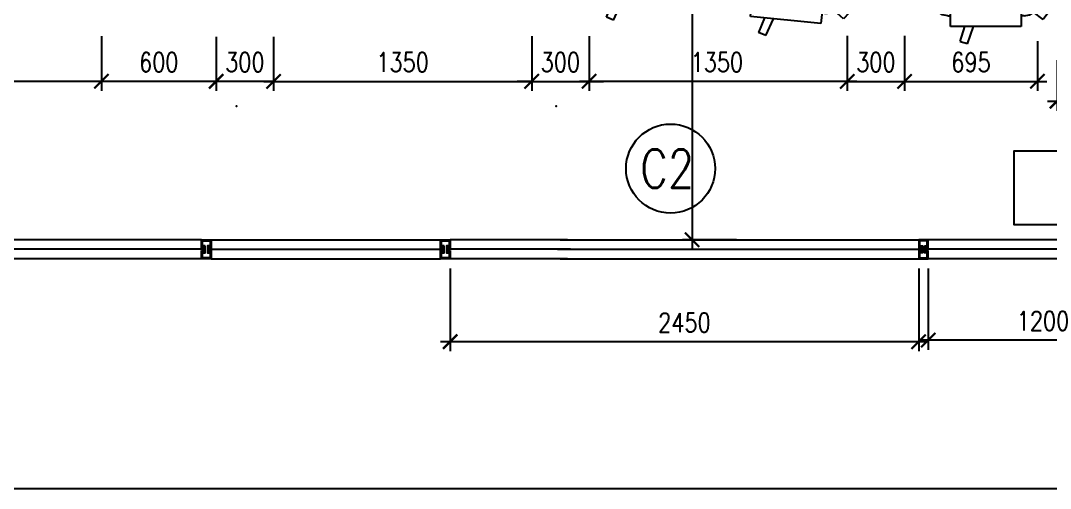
# Model space of a CAD drawing. Header units: millimetres. Extents: x 489570 to 664474, y -400689 to -233120.
# Drawn here: x 635380 to 640765, y -385471 to -383025 of the extents above; entities that cross this region are included whole.
import ezdxf

# ---------------------------------------------------------------- set-up
doc = ezdxf.new("R2010")
doc.units = ezdxf.units.MM
doc.header["$LTSCALE"] = 10
doc.header["$MEASUREMENT"] = 0
for name, color, linetype in [('02acp', 2, 'Continuous'), ('02AWF', 2, 'Continuous'), ('03AFP', 2, 'Continuous'), ('XREF BB LVL 3$0$X-WTC3-Level 3 segmented$0$DOOR', 2, 'Continuous'), ('XREF BB LVL 3$0$X-WTC3-Level 3 segmented$0$WIN', 2, 'Continuous')]:
    doc.layers.add(name, color=color, linetype=linetype)
doc.styles.add('DIM', font='ROMANS.shx', dxfattribs={"width": 0.8})
doc.dimstyles.new('DIM 50', dxfattribs={"dimscale": 50, "dimtxt": 2, "dimasz": 1.5, "dimexe": 1, "dimexo": 1, "dimgap": 1, "dimtad": 1, "dimdec": 0, "dimzin": 0, "dimdsep": 46, "dimtxsty": 'DIM', "dimblk": 'ARCHTICK', "dimcen": 0.09, "dimdle": 1, "dimclrd": 9, "dimclre": 9, "dimclrt": 3, "dimadec": 0, "dimazin": 0, "dimtfac": 1, "dimtdec": 0, "dimtix": 1, "dimtmove": 2, "dimatfit": 3, "dimldrblk": 'DOT', "dimfxl": 2, "dimtolj": 1, "dimtzin": 0, "dimarcsym": 0})

# ---------------------------------------------------------------- blocks, each defined once
blk = doc.blocks.new('XREF BB LVL 3$0$X-WTC3-Level 3 segmented$0$fra2')
for points in [[(0.434, 0), (0, 0), (0, 0.5), (0.434, 0.5)], [(0.434, 0.501), (0.434, 0.46), (0.364, 0.41), (0.364, 0.355), (0.636, 0.355), (0.636, 0.41), (0.566, 0.46), (0.566, 0.5), (1, 0.5), (1, 0), (0.566, 0), (0.566, 0.04), (0.636, 0.09), (0.636, 0.145), (0.364, 0.145), (0.364, 0.09), (0.434, 0.04), (0.434, -0.001)]]:
    blk.add_lwpolyline(points)
blk.add_lwpolyline([(0.686, 0.305), (0.686, 0.45), (0.95, 0.45), (0.95, 0.05), (0.686, 0.05), (0.686, 0.195), (0.314, 0.195), (0.314, 0.05), (0.05, 0.05), (0.05, 0.45), (0.314, 0.45), (0.314, 0.305)], close=True)
blk = doc.blocks.new('K11')
for p, q in [((-96.8, 617.6), (-135.1, 606.1)), ((-134.8, 605.2), (-111.2, 526.1)), ((-96.8, 617.6), (-65.5, 526)), ((-186.2, 526.1), (-186.3, 382.5)), ((184.4, 525.9), (-186.2, 526.1)), ((184.3, 384.4), (184.4, 525.9)), ((299.5, 489.6), (248.3, 452)), ((323, 457.2), (299.5, 489.6)), ((-252, 449.5), (-268.2, 424.8)), ((-227.7, 465.6), (-252, 449.5)), ((-216.5, 437.9), (-231.2, 428.2)), ((-199.1, 471.2), (-227.7, 465.6)), ((-199.2, 441.3), (-216.5, 437.9)), ((-199.2, 441.3), (-186.3, 441.3)), ((-199.1, 471.2), (-186.2, 471.2)), ((199.7, 441.1), (184.3, 441.1)), ((199.7, 471), (184.4, 471)), ((223.2, 433.6), (184.8, 405.4)), ((199.7, 471), (228.3, 465.3)), ((199.7, 441.1), (217, 437.7)), ((217, 437.7), (231.7, 427.9)), ((228.3, 465.3), (252.5, 449.2)), ((252.5, 449.2), (268.7, 424.5)), ((323, 457.2), (269.5, 420.3)), ((-273.9, 396.3), (-279.3, 291.5)), ((-268.2, 424.8), (-273.9, 396.3)), ((-241, 413.5), (-244.3, 395.3)), ((-240.6, 299.3), (-244.3, 395.3)), ((-231.2, 428.2), (-241, 413.5)), ((-176.9, 390.8), (-206.2, 364.7)), ((-138.7, 399.8), (-176.9, 390.8)), ((139.1, 399.6), (-138.7, 399.8)), ((139.1, 399.6), (177.3, 390.6)), ((177.3, 390.6), (206.6, 364.4)), ((243.4, 402.4), (198.7, 371.5)), ((231.7, 427.9), (241.5, 413.3)), ((241, 299.1), (244.7, 395)), ((241.5, 413.3), (244.7, 395)), ((268.7, 424.5), (274.3, 396)), ((274.3, 396), (279.6, 291.2)), ((-219.8, 327.6), (-237.9, 129)), ((-206.2, 364.7), (-219.8, 327.6)), ((206.6, 364.4), (220.2, 327.4)), ((220.2, 327.4), (238.1, 128.7)), ((-279.3, 291.5), (-278.8, 22)), ((-240.8, 22), (-240.6, 299.3)), ((240.8, 21.7), (241, 299.1)), ((279.6, 291.2), (278.8, 21.7)), ((-279.2, 268.9), (-378.3, 268.9)), ((-378.3, 268.9), (-378.3, 225.8)), ((-378.3, 225.8), (-279.1, 225.7)), ((-225.2, 268.9), (-240.7, 268.9)), ((-240.7, 225.7), (-229.1, 225.7)), ((-237.9, 129), (-239.5, 89.2)), ((238.1, 128.7), (239.6, 88.9)), ((238.1, 128.7), (239.6, 88.9)), ((-239.5, 89.2), (-227.3, 51.6)), ((239.6, 88.9), (227.4, 51.4)), ((240.8, 57), (231.5, 64.1)), ((238.9, 107.6), (240.9, 106.1)), ((279, 77.5), (326.7, 41.7)), ((-278.8, 22), (-240.8, 22)), ((-227.3, 51.6), (-202.3, 21)), ((-202.3, 21), (-166.7, 3.7)), ((-166.7, 3.7), (-113.5, 0.1)), ((-113.5, 0.1), (113.5, -0.1)), ((166.7, 3.5), (113.5, -0.1)), ((202.3, 20.7), (166.7, 3.5)), ((227.4, 51.4), (202.3, 20.7)), ((278.8, 21.7), (240.8, 21.7)), ((302.2, 9.9), (278.8, 27.8)), ((326.7, 41.7), (302.2, 9.9))]:
    blk.add_line(p, q)
blk = doc.blocks.new('_ARCHTICK')
at = {"color": 0, "linetype": 'ByBlock', "const_width": 0.15}
blk.add_lwpolyline([(-0.5, -0.5), (0.5, 0.5)], dxfattribs=at)
blk = doc.blocks.new('*D1436')
at = {"layer": '03AFP', "color": 9, "lineweight": -2, "transparency": 16777216}
for p, q in [((638892.1, -378542.8), (638892.1, -384220.8)), ((639123, -378592.8), (638842.1, -378592.8)), ((639123, -384170.8), (638842.1, -384170.8))]:
    blk.add_line(p, q, dxfattribs=at)
at = {"layer": 'Defpoints', "color": 0, "transparency": 16777216}
for p in [(639173, -378592.8), (638892.1, -384170.8), (639173, -384170.8)]:
    blk.add_point(p, dxfattribs=at)
at = {"layer": '03AFP', "color": 9, "lineweight": -2, "transparency": 16777216, "xscale": 75, "yscale": 75, "zscale": 75}
for p, rotation in [((638892.1, -378592.8), 90), ((638892.1, -384170.8), 270)]:
    blk.add_blockref('_ARCHTICK', p, dxfattribs=dict(at, rotation=rotation))
at = {"layer": '03AFP', "color": 3, "transparency": 16777216, "insert": (638792.1, -381381.8), "char_height": 100, "attachment_point": 5, "rotation": 90, "style": 'DIM'}
blk.add_mtext('\\A1;5578', dxfattribs=at)
blk = doc.blocks.new('_DOT')
at = {"color": 0, "linetype": 'ByBlock'}
blk.add_line((-0.5, 0), (-1, 0), dxfattribs=at)
at = {"color": 0, "linetype": 'ByBlock', "const_width": 0.5}
blk.add_lwpolyline([(-0.25, 0, 1), (0.25, 0, 1)], format="xyb", close=True, dxfattribs=at)
blk = doc.blocks.new('dot')
at = {"color": 2, "lineweight": -2}
for p, q in [((0, -20.651), (0, 20.651)), ((-20.651, 0), (20.651, 0))]:
    blk.add_line(p, q, dxfattribs=at)
at = {"const_width": 10}
blk.add_lwpolyline([(5, 0, 1), (-5, 0, 1)], format="xyb", close=True, dxfattribs=at)
blk = doc.blocks.new('*D1437')
at = {"layer": '03AFP', "color": 9, "lineweight": -2, "transparency": 16777216}
for p, q in [((640799.8, -383232.4), (640799.8, -383496.1)), ((641699.8, -383232.4), (641699.8, -383496.1)), ((640749.8, -383446.1), (641749.8, -383446.1))]:
    blk.add_line(p, q, dxfattribs=at)
at = {"layer": 'Defpoints', "color": 0, "transparency": 16777216}
for p in [(640799.8, -383182.4), (641699.8, -383182.4), (641699.8, -383446.1)]:
    blk.add_point(p, dxfattribs=at)
at = {"layer": '03AFP', "color": 9, "lineweight": -2, "transparency": 16777216, "xscale": 75, "yscale": 75, "zscale": 75, "rotation": 180}
blk.add_blockref('_ARCHTICK', (640799.8, -383446.1), dxfattribs=at)
at = {"layer": '03AFP', "color": 9, "lineweight": -2, "transparency": 16777216, "xscale": 75, "yscale": 75, "zscale": 75}
blk.add_blockref('_ARCHTICK', (641699.8, -383446.1), dxfattribs=at)
at = {"layer": '03AFP', "color": 3, "transparency": 16777216, "insert": (641249.8, -383346.1), "char_height": 100, "attachment_point": 5, "style": 'DIM'}
blk.add_mtext('\\A1;900', dxfattribs=at)
blk = doc.blocks.new('*D1463')
at = {"color": 9, "lineweight": -2, "transparency": 16777216}
for p, q in [((640126.4, -384320.8), (640126.4, -384745.5)), ((641326.4, -384320.8), (641326.4, -384745.5)), ((641376.4, -384695.5), (640076.4, -384695.5))]:
    blk.add_line(p, q, dxfattribs=at)
at = {"layer": 'Defpoints', "color": 0, "transparency": 16777216}
for p in [(640126.4, -384270.8), (641326.4, -384270.8), (640126.4, -384695.5)]:
    blk.add_point(p, dxfattribs=at)
at = {"color": 9, "lineweight": -2, "transparency": 16777216, "xscale": 75, "yscale": 75, "zscale": 75, "rotation": 180}
blk.add_blockref('_ARCHTICK', (640126.4, -384695.5), dxfattribs=at)
at = {"color": 9, "lineweight": -2, "transparency": 16777216, "xscale": 75, "yscale": 75, "zscale": 75}
blk.add_blockref('_ARCHTICK', (641326.4, -384695.5), dxfattribs=at)
at = {"color": 3, "transparency": 16777216, "insert": (640726.4, -384595.5), "char_height": 100, "attachment_point": 5, "style": 'DIM'}
blk.add_mtext('\\A1;1200', dxfattribs=at)
blk = doc.blocks.new('*D1464')
at = {"color": 9, "lineweight": -2, "transparency": 16777216}
for p, q in [((637626.4, -384320.8), (637626.4, -384753.8)), ((640076.4, -384320.8), (640076.4, -384753.8)), ((640126.4, -384703.8), (637576.4, -384703.8))]:
    blk.add_line(p, q, dxfattribs=at)
at = {"layer": 'Defpoints', "color": 0, "transparency": 16777216}
for p in [(637626.4, -384270.8), (640076.4, -384270.8), (637626.4, -384703.8)]:
    blk.add_point(p, dxfattribs=at)
at = {"color": 9, "lineweight": -2, "transparency": 16777216, "xscale": 75, "yscale": 75, "zscale": 75, "rotation": 180}
blk.add_blockref('_ARCHTICK', (637626.4, -384703.8), dxfattribs=at)
at = {"color": 9, "lineweight": -2, "transparency": 16777216, "xscale": 75, "yscale": 75, "zscale": 75}
blk.add_blockref('_ARCHTICK', (640076.4, -384703.8), dxfattribs=at)
at = {"color": 3, "transparency": 16777216, "insert": (638851.4, -384603.8), "char_height": 100, "attachment_point": 5, "style": 'DIM'}
blk.add_mtext('\\A1;2450', dxfattribs=at)
blk = doc.blocks.new('*D1438')
at = {"layer": '02acp', "color": 9, "lineweight": -2, "transparency": 16777216}
for p, q in [((634553.8, -383279.7), (634553.8, -383392.6)), ((635802.8, -383279.7), (635802.8, -383392.6)), ((635852.8, -383342.6), (634503.8, -383342.6))]:
    blk.add_line(p, q, dxfattribs=at)
at = {"layer": 'Defpoints', "color": 0, "transparency": 16777216}
for p in [(634553.8, -383229.7), (635802.8, -383229.7), (634553.8, -383342.6)]:
    blk.add_point(p, dxfattribs=at)
at = {"layer": '02acp', "color": 9, "lineweight": -2, "transparency": 16777216, "xscale": 75, "yscale": 75, "zscale": 75, "rotation": 180}
blk.add_blockref('_ARCHTICK', (634553.8, -383342.6), dxfattribs=at)
at = {"layer": '02acp', "color": 9, "lineweight": -2, "transparency": 16777216, "xscale": 75, "yscale": 75, "zscale": 75}
blk.add_blockref('_ARCHTICK', (635802.8, -383342.6), dxfattribs=at)
at = {"layer": '02acp', "color": 3, "transparency": 16777216, "insert": (635178.3, -383242.6), "char_height": 100, "attachment_point": 5, "style": 'DIM'}
blk.add_mtext('\\A1;1249', dxfattribs=at)
blk = doc.blocks.new('*D1440')
at = {"layer": '02acp', "color": 9, "lineweight": -2, "transparency": 16777216}
for p, q in [((636402.9, -383110.4), (636402.9, -383392.6)), ((636703, -383110.4), (636703, -383392.6)), ((636402.9, -383342.6), (636327.9, -383342.6)), ((636703, -383342.6), (636402.9, -383342.6)), ((636703, -383342.6), (636778, -383342.6))]:
    blk.add_line(p, q, dxfattribs=at)
at = {"layer": 'Defpoints', "color": 0, "transparency": 16777216}
for p in [(636402.9, -383060.4), (636703, -383060.4), (636402.9, -383342.6)]:
    blk.add_point(p, dxfattribs=at)
at = {"layer": '02acp', "color": 9, "lineweight": -2, "transparency": 16777216, "xscale": 75, "yscale": 75, "zscale": 75}
blk.add_blockref('_ARCHTICK', (636402.9, -383342.6), dxfattribs=at)
at = {"layer": '02acp', "color": 9, "lineweight": -2, "transparency": 16777216, "xscale": 75, "yscale": 75, "zscale": 75, "rotation": 180}
blk.add_blockref('_ARCHTICK', (636703, -383342.6), dxfattribs=at)
at = {"layer": '02acp', "color": 3, "transparency": 16777216, "insert": (636553, -383242.6), "char_height": 100, "attachment_point": 5, "style": 'DIM'}
blk.add_mtext('\\A1;300', dxfattribs=at)
blk = doc.blocks.new('*D1441')
at = {"layer": '02acp', "color": 9, "lineweight": -2, "transparency": 16777216}
for p, q in [((638052.8, -383106.8), (638052.8, -383392.6)), ((638353, -383106.8), (638353, -383392.6)), ((638052.8, -383342.6), (637977.8, -383342.6)), ((638052.8, -383342.6), (638353, -383342.6)), ((638353, -383342.6), (638428, -383342.6))]:
    blk.add_line(p, q, dxfattribs=at)
at = {"layer": 'Defpoints', "color": 0, "transparency": 16777216}
for p in [(638052.8, -383056.8), (638353, -383056.8), (638353, -383342.6)]:
    blk.add_point(p, dxfattribs=at)
at = {"layer": '02acp', "color": 9, "lineweight": -2, "transparency": 16777216, "xscale": 75, "yscale": 75, "zscale": 75}
blk.add_blockref('_ARCHTICK', (638052.8, -383342.6), dxfattribs=at)
at = {"layer": '02acp', "color": 9, "lineweight": -2, "transparency": 16777216, "xscale": 75, "yscale": 75, "zscale": 75, "rotation": 180}
blk.add_blockref('_ARCHTICK', (638353, -383342.6), dxfattribs=at)
at = {"layer": '02acp', "color": 3, "transparency": 16777216, "insert": (638202.9, -383242.6), "char_height": 100, "attachment_point": 5, "style": 'DIM'}
blk.add_mtext('\\A1;300', dxfattribs=at)
blk = doc.blocks.new('*D1442')
at = {"layer": '02acp', "color": 9, "lineweight": -2, "transparency": 16777216}
for p, q in [((639702.6, -383105.5), (639702.6, -383392.6)), ((640002.7, -383105.5), (640002.7, -383392.6)), ((639702.6, -383342.6), (639627.6, -383342.6)), ((639702.6, -383342.6), (640002.7, -383342.6)), ((640002.7, -383342.6), (640077.7, -383342.6))]:
    blk.add_line(p, q, dxfattribs=at)
at = {"layer": 'Defpoints', "color": 0, "transparency": 16777216}
for p in [(639702.6, -383055.5), (640002.7, -383055.5), (640002.7, -383342.6)]:
    blk.add_point(p, dxfattribs=at)
at = {"layer": '02acp', "color": 9, "lineweight": -2, "transparency": 16777216, "xscale": 75, "yscale": 75, "zscale": 75}
blk.add_blockref('_ARCHTICK', (639702.6, -383342.6), dxfattribs=at)
at = {"layer": '02acp', "color": 9, "lineweight": -2, "transparency": 16777216, "xscale": 75, "yscale": 75, "zscale": 75, "rotation": 180}
blk.add_blockref('_ARCHTICK', (640002.7, -383342.6), dxfattribs=at)
at = {"layer": '02acp', "color": 3, "transparency": 16777216, "insert": (639852.6, -383242.6), "char_height": 100, "attachment_point": 5, "style": 'DIM'}
blk.add_mtext('\\A1;300', dxfattribs=at)
blk = doc.blocks.new('*D1443')
at = {"layer": '02acp', "color": 9, "lineweight": -2, "transparency": 16777216}
for p, q in [((635802.8, -383107.2), (635802.8, -383392.6)), ((636402.9, -383160.4), (636402.9, -383392.6)), ((636452.9, -383342.6), (635752.8, -383342.6))]:
    blk.add_line(p, q, dxfattribs=at)
at = {"layer": 'Defpoints', "color": 0, "transparency": 16777216}
for p in [(635802.8, -383057.2), (636402.9, -383110.4), (635802.8, -383342.6)]:
    blk.add_point(p, dxfattribs=at)
at = {"layer": '02acp', "color": 9, "lineweight": -2, "transparency": 16777216, "xscale": 75, "yscale": 75, "zscale": 75, "rotation": 180}
blk.add_blockref('_ARCHTICK', (635802.8, -383342.6), dxfattribs=at)
at = {"layer": '02acp', "color": 9, "lineweight": -2, "transparency": 16777216, "xscale": 75, "yscale": 75, "zscale": 75}
blk.add_blockref('_ARCHTICK', (636402.9, -383342.6), dxfattribs=at)
at = {"layer": '02acp', "color": 3, "transparency": 16777216, "insert": (636102.9, -383242.6), "char_height": 100, "attachment_point": 5, "style": 'DIM'}
blk.add_mtext('\\A1;600', dxfattribs=at)
blk = doc.blocks.new('*D1444')
at = {"layer": '02acp', "color": 9, "lineweight": -2, "transparency": 16777216}
for p, q in [((638052.8, -383106.8), (638052.8, -383392.6)), ((636703, -383160.4), (636703, -383392.6)), ((636653, -383342.6), (638102.8, -383342.6))]:
    blk.add_line(p, q, dxfattribs=at)
at = {"layer": 'Defpoints', "color": 0, "transparency": 16777216}
for p in [(638052.8, -383056.8), (636703, -383110.4), (638052.8, -383342.6)]:
    blk.add_point(p, dxfattribs=at)
at = {"layer": '02acp', "color": 9, "lineweight": -2, "transparency": 16777216, "xscale": 75, "yscale": 75, "zscale": 75, "rotation": 180}
blk.add_blockref('_ARCHTICK', (636703, -383342.6), dxfattribs=at)
at = {"layer": '02acp', "color": 9, "lineweight": -2, "transparency": 16777216, "xscale": 75, "yscale": 75, "zscale": 75}
blk.add_blockref('_ARCHTICK', (638052.8, -383342.6), dxfattribs=at)
at = {"layer": '02acp', "color": 3, "transparency": 16777216, "insert": (637377.9, -383242.6), "char_height": 100, "attachment_point": 5, "style": 'DIM'}
blk.add_mtext('\\A1;1350', dxfattribs=at)
blk = doc.blocks.new('*D1445')
at = {"layer": '02acp', "color": 9, "lineweight": -2, "transparency": 16777216}
for p, q in [((638353, -383106.8), (638353, -383392.6)), ((639702.6, -383155.5), (639702.6, -383392.6)), ((639752.6, -383342.6), (638303, -383342.6))]:
    blk.add_line(p, q, dxfattribs=at)
at = {"layer": 'Defpoints', "color": 0, "transparency": 16777216}
for p in [(638353, -383056.8), (639702.6, -383105.5), (638353, -383342.6)]:
    blk.add_point(p, dxfattribs=at)
at = {"layer": '02acp', "color": 9, "lineweight": -2, "transparency": 16777216, "xscale": 75, "yscale": 75, "zscale": 75, "rotation": 180}
blk.add_blockref('_ARCHTICK', (638353, -383342.6), dxfattribs=at)
at = {"layer": '02acp', "color": 9, "lineweight": -2, "transparency": 16777216, "xscale": 75, "yscale": 75, "zscale": 75}
blk.add_blockref('_ARCHTICK', (639702.6, -383342.6), dxfattribs=at)
at = {"layer": '02acp', "color": 3, "transparency": 16777216, "insert": (639021.3, -383242.6), "char_height": 100, "attachment_point": 5, "style": 'DIM'}
blk.add_mtext('\\A1;1350', dxfattribs=at)
blk = doc.blocks.new('*D1446')
at = {"layer": '02acp', "color": 9, "lineweight": -2, "transparency": 16777216}
for p, q in [((640002.7, -383155.5), (640002.7, -383392.6)), ((640697.3, -383131.7), (640697.3, -383392.6)), ((639952.7, -383342.6), (640747.3, -383342.6))]:
    blk.add_line(p, q, dxfattribs=at)
at = {"layer": 'Defpoints', "color": 0, "transparency": 16777216}
for p in [(640002.7, -383105.5), (640697.3, -383081.7), (640697.3, -383342.6)]:
    blk.add_point(p, dxfattribs=at)
at = {"layer": '02acp', "color": 9, "lineweight": -2, "transparency": 16777216, "xscale": 75, "yscale": 75, "zscale": 75, "rotation": 180}
blk.add_blockref('_ARCHTICK', (640002.7, -383342.6), dxfattribs=at)
at = {"layer": '02acp', "color": 9, "lineweight": -2, "transparency": 16777216, "xscale": 75, "yscale": 75, "zscale": 75}
blk.add_blockref('_ARCHTICK', (640697.3, -383342.6), dxfattribs=at)
at = {"layer": '02acp', "color": 3, "transparency": 16777216, "insert": (640350, -383242.6), "char_height": 100, "attachment_point": 5, "style": 'DIM'}
blk.add_mtext('\\A1;695', dxfattribs=at)

msp = doc.modelspace()

# ---------------------------------------------------------------- linework, layer by layer
at = {"layer": '02acp', "color": 5}
msp.add_circle((638779, -383798.7), 232.6, dxfattribs=at)
at = {"layer": '02acp'}
for p in [(636510.1, -383472.9), (638180.9, -383472.9), (638180.9, -383472.9)]:
    msp.add_point(p, dxfattribs=at)
at = {"layer": '02AWF'}
msp.add_lwpolyline([(641091.9, -384436.3), (641091.9, -384092.1), (640575.3, -384092.1), (640575.3, -383705.5), (641215, -383705.5)], dxfattribs=at)
at = {"layer": 'XREF BB LVL 3$0$X-WTC3-Level 3 segmented$0$DOOR'}
for p, q in [((636323.9, -384170.8), (633838.9, -384170.8)), ((636326.4, -384170.8), (633841.4, -384170.8)), ((636376.4, -384170.8), (637576.4, -384170.8)), ((638240.7, -384170.8), (637626.4, -384170.8)), ((638202.1, -384170.8), (640076.4, -384170.8)), ((641326.4, -384170.8), (640126.4, -384170.8)), ((636323.9, -384270.8), (633838.9, -384270.8)), ((636326.4, -384270.8), (633841.4, -384270.8)), ((636376.4, -384270.8), (637576.4, -384270.8)), ((638240.7, -384270.8), (637626.4, -384270.8)), ((638202.1, -384270.8), (640076.4, -384270.8)), ((641326.4, -384270.8), (640126.4, -384270.8))]:
    msp.add_line(p, q, dxfattribs=at)
at = {"layer": 'XREF BB LVL 3$0$X-WTC3-Level 3 segmented$0$DOOR', "color": 4}
for p, q in [((636338.4, -384220.8), (633824.4, -384220.8)), ((636340.9, -384220.8), (633826.9, -384220.8)), ((636361.9, -384220.8), (637590.9, -384220.8)), ((638255.2, -384220.8), (637611.9, -384220.8)), ((638187.6, -384220.8), (640090.9, -384220.8)), ((641340.9, -384220.8), (640111.9, -384220.8))]:
    msp.add_line(p, q, dxfattribs=at)
at = {"layer": 'XREF BB LVL 3$0$X-WTC3-Level 3 segmented$0$WIN'}
msp.add_line((620098.9, -385470.8), (643848.9, -385470.8), dxfattribs=at)

# ---------------------------------------------------------------- block references
at = {"layer": '03AFP', "xscale": -1}
for p, rotation in [((638639.5, -382417.9), 174.1835633092944), ((639435.4, -382498.5), 174.1835633092944), ((640428.5, -382529.6), 179.9677947660818)]:
    msp.add_blockref('K11', p, dxfattribs=dict(at, rotation=rotation))
at = {"layer": 'XREF BB LVL 3$0$X-WTC3-Level 3 segmented$0$DOOR', "yscale": 100, "zscale": 100}
for p, xscale, rotation in [((636376.4, -384270.8), 100, 90), ((637626.4, -384270.8), 100, 90), ((640076.4, -384270.8), -100, 270)]:
    msp.add_blockref('XREF BB LVL 3$0$X-WTC3-Level 3 segmented$0$fra2', p, dxfattribs=dict(at, xscale=xscale, rotation=rotation))

# ---------------------------------------------------------------- texts
at = {"layer": '02acp', "color": 4, "insert": (638761.7, -383798.7), "char_height": 200, "width": 2218.307, "attachment_point": 5, "style": 'DIM'}
msp.add_mtext('C2', dxfattribs=at)

# ---------------------------------------------------------------- dimensions: what is measured, and where the dimension line sits
for base, p1, p2, picture, middle in [((637626.4, -384703.8), (640076.4, -384270.8), (637626.4, -384270.8), '*D1464', (638851.4, -384603.8)), ((640126.4, -384695.5), (641326.4, -384270.8), (640126.4, -384270.8), '*D1463', (640726.4, -384595.5))]:
    dim = msp.add_linear_dim(base=base, p1=p1, p2=p2, dimstyle='DIM 50')
    dim.commit()
    dim.dimension.update_dxf_attribs({"geometry": picture, "text_midpoint": middle})
at = {"layer": '02acp'}
for base, p1, p2, picture, middle in [((635802.8, -383342.6), (636402.9, -383110.4), (635802.8, -383057.2), '*D1443', (636102.9, -383242.6)), ((636402.9, -383342.6), (636703, -383060.4), (636402.9, -383060.4), '*D1440', (636553, -383242.6)), ((634553.8, -383342.6), (635802.8, -383229.7), (634553.8, -383229.7), '*D1438', (635178.3, -383242.6))]:
    dim = msp.add_linear_dim(base=base, p1=p1, p2=p2, dimstyle='DIM 50', override={"dimldrblk": 'dot'}, dxfattribs=at)
    dim.commit()
    dim.dimension.update_dxf_attribs({"geometry": picture, "text_midpoint": middle})
for base, p1, p2, picture, middle in [((638052.8, -383342.6), (636703, -383110.4), (638052.8, -383056.8), '*D1444', (637377.9, -383242.6)), ((638353, -383342.6), (638052.8, -383056.8), (638353, -383056.8), '*D1441', (638202.9, -383242.6)), ((640002.7, -383342.6), (639702.6, -383055.5), (640002.7, -383055.5), '*D1442', (639852.6, -383242.6)), ((640697.3, -383342.6), (640002.7, -383105.5), (640697.3, -383081.7), '*D1446', (640350, -383242.6))]:
    dim = msp.add_linear_dim(base=base, p1=p1, p2=p2, angle=180, dimstyle='DIM 50', override={"dimldrblk": 'dot'}, dxfattribs=at)
    dim.commit()
    dim.dimension.update_dxf_attribs({"geometry": picture, "text_midpoint": middle})
dim = msp.add_linear_dim(base=(638353, -383342.6), p1=(639702.6, -383105.5), p2=(638353, -383056.8), dimstyle='DIM 50', override={"dimldrblk": 'dot'}, dxfattribs=at)
dim.commit()
dim.dimension.update_dxf_attribs({"geometry": '*D1445', "text_midpoint": (639021.3, -383242.6), "dimtype": 160})
at = {"layer": '03AFP'}
dim = msp.add_linear_dim(base=(638892.1, -384170.8), p1=(639173, -378592.8), p2=(639173, -384170.8), angle=90, dimstyle='DIM 50', override={"dimldrblk": 'dot'}, dxfattribs=at)
dim.commit()
dim.dimension.update_dxf_attribs({"geometry": '*D1436', "text_midpoint": (638792.1, -381381.8)})
dim = msp.add_linear_dim(base=(641699.8, -383446.1), p1=(640799.8, -383182.4), p2=(641699.8, -383182.4), dimstyle='DIM 50', override={"dimldrblk": 'dot'}, dxfattribs=at)
dim.commit()
dim.dimension.update_dxf_attribs({"geometry": '*D1437', "text_midpoint": (641249.8, -383346.1)})

doc.saveas('drawing.dxf')
